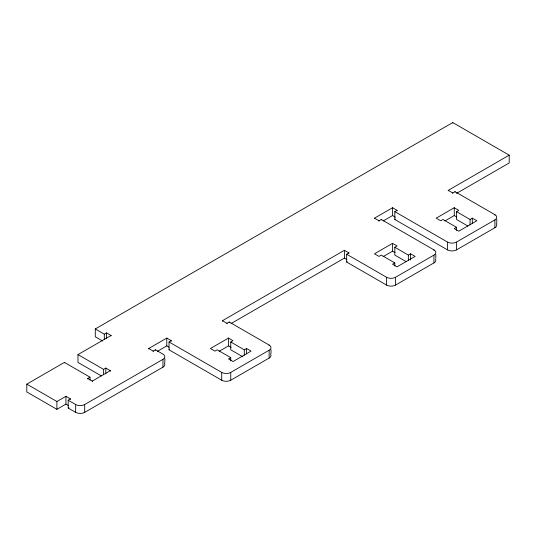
<?xml version="1.0" encoding="UTF-8"?>
<svg xmlns="http://www.w3.org/2000/svg" width="536" height="536" viewBox="0 0 536 536"><rect width="100%" height="100%" fill="white"/><g stroke="black" fill="none" stroke-linecap="round" stroke-linejoin="round"><path stroke-width="0.8" d="M102.624 341.017L95.287 336.776L95.287 328.957L452.759 122.57L509.2 155.159L509.2 162.978L456.498 193.409M95.287 328.957L104.312 334.169L106.57 332.869L111.086 335.476L111.086 335.965M68.474 405.591L65.935 404.124L56.903 409.337L26.8 391.957L26.8 384.138L64.427 362.41L90.014 377.183L90.014 380.118M101.431 375.957L77.975 362.41L77.975 354.591L111.086 335.476M87.757 378.979L87.757 378.49L90.014 377.183M77.975 354.591L103.562 369.364L105.82 368.065L110.336 370.671L110.336 371.16M26.8 384.138L56.903 401.518L65.935 396.305L70.451 398.911L70.451 399.4M87.757 378.49L92.272 381.096L110.336 370.671M148.72 348.996L148.72 348.507L166.776 338.082L171.292 340.688L171.292 341.177M374.49 218.648L374.49 218.159L392.553 207.734L397.069 210.34L397.069 210.829M164.331 363.12A6.385 3.685 0 0 1 162.964 367.16L84.695 412.352A6.385 3.685 0 0 1 75.663 412.352L68.193 408.037L68.193 400.211L70.451 398.911M148.72 348.507L153.229 351.113L155.487 349.814L163.011 354.155A6.385 3.685 0 0 1 162.964 359.341L162.964 367.16M270.472 353.995A6.385 3.685 0 0 1 269.126 358.068L230.748 380.225A6.385 3.685 0 0 1 221.716 380.225L169.034 349.814L169.034 341.995L171.292 340.688M374.49 218.159L379.006 220.765L381.263 219.465L433.946 249.877A6.385 3.685 0 0 1 433.946 255.096L433.946 262.915L395.561 285.072A6.385 3.685 0 0 1 386.53 285.072L346.645 262.044L346.645 254.225L348.903 252.918L348.903 253.407M496.249 223.646A6.385 3.685 0 0 1 494.902 227.72L456.518 249.877A6.385 3.685 0 0 1 447.486 249.877L394.811 219.465L394.811 211.646L397.069 210.34M157.39 351.328L166.776 345.901L169.034 347.207M383.16 220.979L392.553 215.552L395.374 217.18M68.193 408.037L68.896 407.628M169.034 349.814L169.604 349.485M394.811 219.465L395.374 219.137M222.467 321.191L222.467 320.702L344.387 250.312L348.903 252.918M448.243 190.843L448.243 190.354L509.2 155.159M68.193 400.211L75.663 404.526A6.385 3.685 0 0 0 84.695 404.526L162.964 359.341M222.467 320.702L226.983 323.309L229.24 322.002L269.126 345.03A6.385 3.685 0 0 1 269.126 350.249L269.126 358.068M448.243 190.354L452.759 192.96L455.017 191.654L494.902 214.681A6.385 3.685 0 0 1 494.902 219.901L494.902 227.72M231.123 323.523L344.387 258.138L346.926 259.598M346.645 262.044L347.207 261.722M242.868 356.808L230.748 349.814L230.748 341.995L233.006 340.688L228.49 338.082L210.427 348.507L214.943 351.113L217.201 349.814L230.748 357.633L230.748 360.762M406.214 261.682L394.811 255.096L394.811 247.27L397.069 245.97L392.553 243.364L374.49 253.789L379.006 256.396L381.263 255.096L394.811 262.915L394.811 266.044M467.928 226.051L456.518 219.465L456.518 211.646L458.776 210.34L454.26 207.734L436.204 218.159L440.713 220.765L442.971 219.465L456.518 227.284L456.518 230.413M219.097 351.328L228.49 345.901L231.07 347.395M383.16 256.603L392.553 251.183L395.133 252.67M444.867 220.979L454.26 215.552L456.84 217.047M230.748 357.633L228.49 358.939L233.006 361.545L251.069 351.113L246.553 348.507L244.295 349.814L230.748 341.995M394.811 262.915L392.553 264.215L397.069 266.821L415.125 256.396L410.61 253.789L408.358 255.096L394.811 247.27M456.518 227.284L454.26 228.591L458.776 231.197L476.839 220.765L472.323 218.159L470.065 219.465L456.518 211.646M169.034 341.995L221.716 372.406A6.385 3.685 0 0 0 230.748 372.406L269.126 350.249M346.645 254.225L386.53 277.253A6.385 3.685 0 0 0 395.561 277.253L433.946 255.096M394.811 211.646L447.486 242.058A6.385 3.685 0 0 0 456.518 242.058L494.902 219.901M496.772 219.244L496.772 223.157M494.902 214.681L494.902 215.171M472.323 218.159L472.323 223.633M470.065 219.465L470.065 224.939M456.518 242.058L456.518 249.877M455.017 191.654L455.017 192.143M454.26 207.734L454.26 215.552M452.759 122.57L452.759 123.059M452.759 192.96L452.759 193.449M447.486 242.058L447.486 249.877M435.815 254.439L435.815 258.352M433.946 249.877L433.946 250.366M410.61 253.789L410.61 260.047M408.358 255.096L408.358 260.57M395.561 277.253L395.561 285.072M392.553 207.734L392.553 215.552M392.553 243.364L392.553 251.183M386.53 277.253L386.53 285.072M381.263 219.465L381.263 219.954M379.006 220.765L379.006 221.254M344.387 250.312L344.387 258.138M271.002 349.593L271.002 353.505M269.126 345.03L269.126 345.519M246.553 348.507L246.553 353.981M244.295 349.814L244.295 355.288M230.748 372.406L230.748 380.225M229.24 322.002L229.24 322.491M228.49 338.082L228.49 345.901M226.983 323.309L226.983 323.798M221.716 372.406L221.716 380.225M166.776 338.082L166.776 345.901M164.833 358.711L164.833 362.624M155.487 349.814L155.487 350.303M153.229 351.113L153.229 351.603M106.57 332.869L106.57 338.243M105.82 368.065L105.82 373.927M104.312 334.169L104.312 339.549M103.562 369.364L103.562 374.744M92.272 381.096L92.272 381.585M84.695 404.526L84.695 412.352M75.663 404.526L75.663 412.352M65.935 396.305L65.935 404.124M64.427 362.41L64.427 362.899M56.903 401.518L56.903 409.337M435.513 259.19A6.385 3.685 0 0 1 433.946 262.915"/></g></svg>
